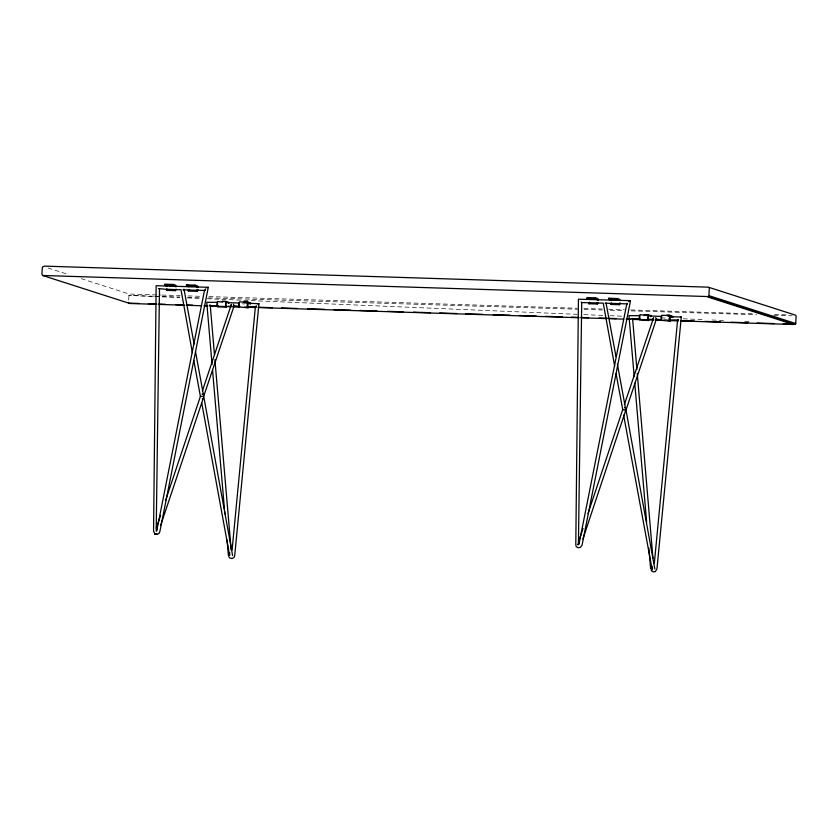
<?xml version="1.0" encoding="UTF-8"?>
<svg xmlns="http://www.w3.org/2000/svg" width="838" height="838" viewBox="0 0 838 838"><rect width="100%" height="100%" fill="white"/><g stroke="black" fill="none" stroke-linecap="round" stroke-linejoin="round"><path stroke-width="0.63" stroke-dasharray="4.19 3.14" d="M128.518 300.088L129.23 294.054L160.582 295.049M161.891 295.091L180.18 295.667M188.016 295.919L201.078 296.327M208.924 296.579L577.319 308.248M583.845 308.457L602.134 309.033M608.671 309.243L624.341 309.746M630.878 309.945L753.676 313.841M774.574 314.501L788.946 314.952M153.584 296.212L128.727 295.447L153.574 296.495M154.894 296.243L179.761 297.008M187.607 297.249L200.701 297.658M208.547 297.899L577.571 309.222M584.107 309.421L602.428 309.987M610.284 310.228L623.367 310.636M631.224 310.877L756.84 314.732M773.851 315.256L792.172 315.811M242.067 303.817L244.487 303.901M663.57 319.351L667.498 319.467M154.883 296.547L179.73 297.595M187.576 297.919L200.659 298.475M207.196 298.747L577.319 314.334M583.856 314.606L603.475 315.434M610.012 315.706L621.786 316.209M661.025 317.853L668.871 318.189M683.253 318.796L704.182 319.676M712.028 320.001L725.111 320.556M744.72 321.383L749.958 321.603M48.028 267.982L67.71 274.298M81.244 278.645L129.23 294.054"/><path stroke-width="1.26" d="M156.203 530.978L159.482 289.194L158.853 288.523M578.43 544.354L581.708 302.57L581.174 302.015M229.727 552.755L229.643 555.5L201.738 402.984M783.226 323.877L794.99 324.243L795.733 323.531L796.1 315.936L795.482 315.161L709.357 287.507L708.864 296.589L42.612 275.482L41.9 274.057L42.382 267.092L44.529 266.128L708.602 287.172M167.202 286.104L164.677 285.276L164.73 284.176L173.215 284.449L175.771 285.287L176.21 286.565M167.307 290.189L166.563 290.357L166.626 289.257L175.519 289.623M175.865 286.806L173.152 285.549L173.215 284.449M176.169 289.173L175.477 290.744L175.1 289.529M188.979 286.785L186.455 285.968L186.507 284.868L194.992 285.13L197.548 285.968L197.988 287.245M189.273 290.409L188.341 291.048L188.403 289.948L197.297 290.315L197.632 289.602M197.464 287.067L194.929 286.229L194.992 285.13M197.946 289.864L197.255 291.425L196.878 290.22M226.229 302.602L225.768 304.603L226.396 307.117L217.922 306.844L217.974 305.744M228.764 303.398L228.826 302.298L226.27 301.491L222.143 301.387L226.27 301.491L225.474 305.189L226.396 307.117M250.541 304.089L250.604 302.989L248.048 302.183L239.563 301.91L238.83 303.775L239.019 306.949L248.174 307.808L247.797 303.566L249.693 303.827M589.428 299.48L586.904 298.653L586.956 297.553L595.43 297.825L597.997 298.663L598.437 299.941M589.523 303.566L588.789 303.733L588.852 302.633L597.745 303M598.091 300.193L595.378 298.925L595.43 297.825M598.217 303.314L597.264 304.005L597.326 302.906M611.384 300.57L608.671 299.344L608.734 298.244L617.208 298.517L619.774 299.355L620.214 300.633M611.499 303.785L610.567 304.424L611.331 302.916M619.691 300.444L617.156 299.616L617.208 298.517M620.172 303.241L619.481 304.812L619.104 303.597L605.183 303.199L606.063 303.105L615.982 356.527M646.203 315.528L640.012 314.606L639.216 317.267L639.708 320.064L648.622 320.493L647.994 317.979L648.455 315.978M650.99 316.774L651.053 315.675L648.497 314.868L644.37 314.763L648.497 314.868L647.701 318.566L648.622 320.493M672.767 317.466L672.82 316.366L670.274 315.559L661.79 315.298L661.046 317.152L661.245 320.336L670.4 321.184L670.023 316.942L671.919 317.204M232.105 549.917L255.37 306.865L256.386 305.755M654.331 563.293L677.596 320.242L678.298 319.446M619.198 303.639L626.834 303.89L626.918 303.283L578.943 544.354M666.147 315.455C673.406 313.538 667.697 317.791 669.96 321.017L670.4 321.184M156.716 530.978L204.493 290.357L205.645 288.932M217.524 302.644L217.398 305.2M239.301 303.325L239.176 305.891M639.75 316.02L639.792 318.953M661.528 316.712L661.559 319.645M619.858 302.979L619.104 303.597M582.892 539.002L625.829 410.002L617.386 364.174M202.346 391.021L231.361 304.341L231.047 305.776L231.896 306.09M578.471 542.102L583.018 528.474M587.983 513.61L622.728 409.562L616.066 373.622M624.373 404.639L653.661 317.571M654.834 568.95L625.996 410.086L656.343 319.257L655.662 317.644M156.423 527.741L160.582 515.349M165.557 500.485L200.408 396.384L193.788 360.371M232.608 555.573L203.707 396.29L234.116 305.88L233.435 304.267M160.655 525.321L203.33 398.04L202.209 399.024M589.554 302.225L588.852 302.633M680.927 317.518L681.304 317.015L669.562 316.638M656.343 319.257L661.14 319.697M234.116 305.88L238.914 306.32M167.171 289.225L166.626 289.257M188.948 289.917L188.403 289.948M257.968 304.404L258.932 303.67L234.724 555.521L234.116 557.364L232.063 558.558L229.853 558.045L228.722 556.589M243.921 302.068C251.18 300.151 245.471 304.414 247.734 307.64L248.174 307.808M628.751 301.638L630.511 300.664L582.085 545.046L580.409 547.413L578.094 547.78L576.177 546.502L575.79 544.49L578.44 299.197L630.511 300.664M680.76 317.298L681.304 317.015L656.95 568.897L655.379 571.579L653.116 571.872L651.178 570.542M255.946 306.572L247.776 306.614M678.172 319.948L668.734 319.948M206.965 287.905L208.306 287.298L159.849 531.648L159.115 533.314L157.052 534.414L154.831 533.984L153.564 531.114L156.14 285.706L208.306 287.298M245.021 302.487L248.048 302.183M668.525 315.737L670.274 315.559M183.836 289.728L182.956 289.812L189.168 290M625.158 410.149L625.996 410.086M626.834 303.89L627.547 303.848M613.751 298.747L614.317 298.747M200.408 396.384L202.461 396.426M622.885 409.74L624.582 409.792M167.076 289.393L158.948 288.639M174.681 289.592L181.008 289.759L192.363 352.662M581.708 302.57L589.303 302.769M596.907 302.968L603.234 303.136L614.642 365.923M196.626 290.22L205.32 290.472M164.677 285.276L173.152 285.549M186.455 285.968L194.929 286.229M586.904 298.653L595.378 298.925M608.671 299.344L617.156 299.616M166.563 290.357L175.048 290.629M188.341 291.048L196.825 291.32M588.789 303.733L597.264 304.005M610.567 304.424L619.041 304.697M222.772 302.109L217.482 301.512L216.99 304.728L217.922 306.844M244.549 302.801L249.389 302.947M667.98 316.219L671.615 316.335M639.572 315.675L628.971 315.664L634.198 376.681M648.696 315.968L661.737 316.387M42.612 275.482L128.738 303.136L139.192 303.471M148.336 303.754L156.172 304.005M158.791 304.089L165.316 304.299M175.771 304.623L183.606 304.875M186.225 304.959L192.75 305.168M204.514 305.535L207.122 305.619M209.741 305.702L217.576 305.954M228.02 306.279L230.639 306.362M233.247 306.446L239.783 306.656M258.073 307.232L272.444 307.693M281.589 307.975L297.26 308.478M307.714 308.803L324.694 309.348M333.838 309.641L350.818 310.175M359.963 310.469L376.953 311.003M387.397 311.338L403.078 311.83M413.532 312.165L430.512 312.7M439.657 312.993L456.637 313.527M465.781 313.821L482.761 314.355M493.215 314.69L510.195 315.224M519.34 315.517L536.33 316.052M545.475 316.345L562.455 316.879M571.6 317.173L578.126 317.372M580.744 317.455L588.58 317.707M599.034 318.042L616.014 318.576M626.468 318.911L639.53 319.32M655.211 319.823L661.737 320.022M681.336 320.65L694.398 321.059M704.852 321.394L720.523 321.886M730.977 322.221L747.957 322.756M757.102 323.049L774.082 323.583M129.492 303.482L155.638 304.309M158.246 304.393L184.391 305.221M187.01 305.304L201.392 305.755M204.001 305.839L207.929 305.964M210.537 306.048L239.301 306.959M244.528 307.127L256.292 307.494M258.911 307.577L579.184 317.728M581.792 317.812L606.639 318.597M609.247 318.681L623.629 319.131M626.248 319.215L630.166 319.341M632.774 319.425L639.31 319.634M641.929 319.718L653.692 320.085M656.311 320.168L661.538 320.336M668.075 320.545L678.529 320.87M681.147 320.954L793.565 324.516L708.068 297.071M217.335 302.309L206.745 302.288L212.077 364.603M226.438 302.602L239.438 303.031M247.231 303.283L258.932 303.67M631.779 318.513L640.201 318.995M647.795 319.257L652.854 319.425M709.294 295.793L795.733 323.531M708.864 296.589L794.99 324.243M608.734 298.244L610.431 298.799M186.507 284.868L188.215 285.423M202.01 394.101L203.037 394.436M209.563 305.137L210.223 304.969L214.455 354.484M577.476 544.229L578.45 544.878M624.656 407.498L625.494 408.179M128.413 302.413L128.738 303.136M653.148 318.513L653.273 319.163M623.629 415.166L652.205 569.83L651.974 566.121M184.025 289.204L194.102 344.02M195.505 351.667L203.707 396.29M634.754 383.176L646.632 522.105M648.853 548.073L650.634 568.845M214.895 359.701L231.152 549.948M212.527 369.799L224.406 508.729M224.626 511.327L224.846 513.924M227.067 539.892L228.397 555.468M632.606 318.733L636.911 369.474M637.247 373.381L652.938 558.129M578.922 542.165L578.943 543.192M156.706 528.788L156.716 529.805M170.575 285.821L169.705 285.768L170.575 285.821M192.352 286.512L191.483 286.46L192.352 286.512M592.801 299.197L592.005 299.187L592.801 299.197M614.579 299.889L613.709 299.836L614.579 299.889M157.094 534.382L154.831 533.984L157.094 534.382"/></g></svg>
